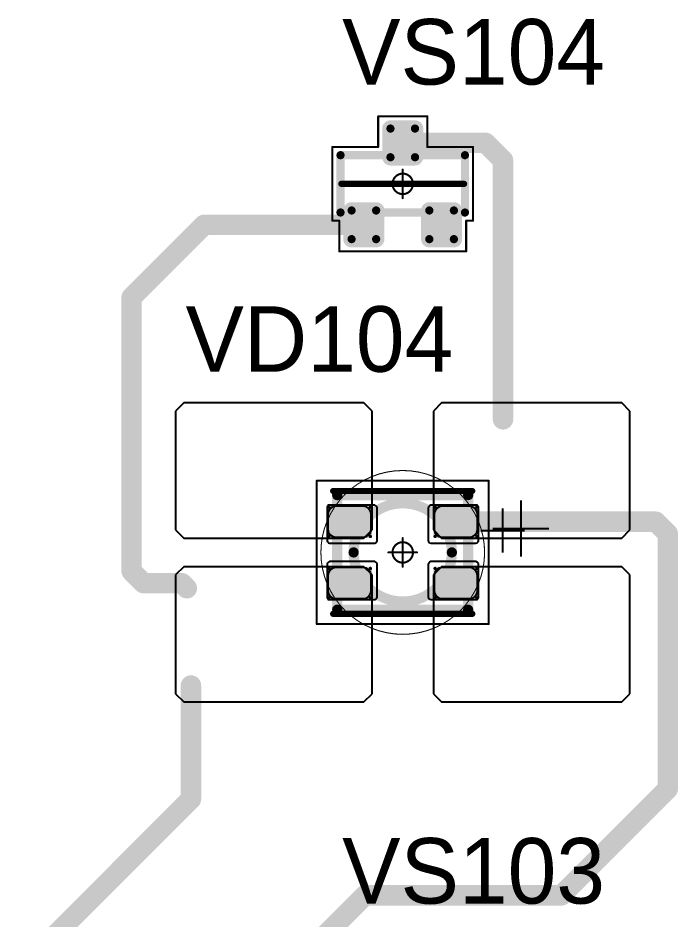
# Model space of a CAD drawing. Header units: millimetres. Extents: x 0 to 400, y 0 to 514.
# Drawn here: x 270.6 to 286.72, y 183.53 to 205.55 of the extents above; entities that cross this region are included whole.
import ezdxf

# ---------------------------------------------------------------- set-up
doc = ezdxf.new("R2010")
doc.units = ezdxf.units.MM
for name, color, linetype in [('Mechanical13', 56, 'Continuous'), ('Mechanical15', 56, 'Continuous'), ('Mechanical2', 216, 'Continuous'), ('TopLayer', 1, 'Continuous'), ('TopOverlay', 2, 'Continuous'), ('TopPaste', 8, 'Continuous'), ('TopSolder', 216, 'Continuous')]:
    doc.layers.add(name, color=color, linetype=linetype)

# ---------------------------------------------------------------- blocks, each defined once
blk = doc.blocks.new('SOT23_78')
at = {"layer": 'Mechanical13', "const_width": 0.2}
for points in [[(-0.7, 1.52), (0.7, 1.52)], [(-0.7, 1.52), (-0.7, -1.52)], [(0.7, 1.52), (0.7, -1.52)], [(-0.7, -1.52), (0.7, -1.52)]]:
    blk.add_lwpolyline(points, dxfattribs=at)
at = {"layer": 'Mechanical13', "const_width": 0.1}
for points in [[(-0.75, 1.52, 1), (-0.65, 1.52, 1)], [(-0.75, 1.52, 1), (-0.65, 1.52, 1)], [(0.65, 1.52, 1), (0.75, 1.52, 1)], [(0.65, 1.52, 1), (0.75, 1.52, 1)], [(-0.75, -1.52, 1), (-0.65, -1.52, 1)], [(-0.75, -1.52, 1), (-0.65, -1.52, 1)], [(0.65, -1.52, 1), (0.75, -1.52, 1)], [(0.65, -1.52, 1), (0.75, -1.52, 1)]]:
    blk.add_lwpolyline(points, format="xyb", close=True, dxfattribs=at)
at = {"layer": 'Mechanical15', "const_width": 0.05}
for points in [[(-1.65, 1.55), (-1.65, -1.55)], [(-1.65, 1.55), (-0.9, 1.55)], [(-0.9, 1.72), (-0.9, 1.55)], [(-0.9, 1.72), (0.9, 1.72)], [(0.9, 1.72), (0.9, 0.6)], [(0.9, 0.6), (1.65, 0.6)], [(1.65, 0.6), (1.65, -0.6)], [(0, 0.35), (0, -0.35)], [(-0.35, 0), (0.35, 0)], [(0.9, -0.6), (1.65, -0.6)], [(0.9, -0.6), (0.9, -1.72)], [(-1.65, -1.55), (-0.9, -1.55)], [(-0.9, -1.55), (-0.9, -1.72)], [(-0.9, -1.72), (0.9, -1.72)]]:
    blk.add_lwpolyline(points, dxfattribs=at)
at = {"layer": 'Mechanical15'}
for points, const_width in [([(-1.662, 1.55, 1), (-1.637, 1.55, 1)], 0.025), ([(-1.662, 1.55, 1), (-1.637, 1.55, 1)], 0.025), ([(-0.913, 1.72, 1), (-0.888, 1.72, 1)], 0.025), ([(-0.913, 1.72, 1), (-0.888, 1.72, 1)], 0.025), ([(-0.913, 1.55, 1), (-0.888, 1.55, 1)], 0.025), ([(-0.913, 1.55, 1), (-0.888, 1.55, 1)], 0.025), ([(0.888, 1.72, 1), (0.913, 1.72, 1)], 0.025), ([(0.888, 1.72, 1), (0.913, 1.72, 1)], 0.025), ([(0.888, 0.6, 1), (0.913, 0.6, 1)], 0.025), ([(0.888, 0.6, 1), (0.913, 0.6, 1)], 0.025), ([(1.637, 0.6, 1), (1.662, 0.6, 1)], 0.025), ([(1.637, 0.6, 1), (1.662, 0.6, 1)], 0.025), ([(0.25, 0, 1), (-0.25, 0, 1)], 0.05), ([(-0.012, 0.35, 1), (0.012, 0.35, 1)], 0.025), ([(-0.362, 0, 1), (-0.337, 0, 1)], 0.025), ([(-0.262, 0, 1), (-0.238, 0, 1)], 0.025), ([(0.238, 0, 1), (0.262, 0, 1)], 0.025), ([(0.337, 0, 1), (0.362, 0, 1)], 0.025), ([(-0.012, -0.35, 1), (0.012, -0.35, 1)], 0.025), ([(0.888, -0.6, 1), (0.913, -0.6, 1)], 0.025), ([(0.888, -0.6, 1), (0.913, -0.6, 1)], 0.025), ([(1.637, -0.6, 1), (1.662, -0.6, 1)], 0.025), ([(1.637, -0.6, 1), (1.662, -0.6, 1)], 0.025), ([(-1.662, -1.55, 1), (-1.637, -1.55, 1)], 0.025), ([(-1.662, -1.55, 1), (-1.637, -1.55, 1)], 0.025), ([(-0.913, -1.55, 1), (-0.888, -1.55, 1)], 0.025), ([(-0.913, -1.55, 1), (-0.888, -1.55, 1)], 0.025), ([(-0.913, -1.72, 1), (-0.888, -1.72, 1)], 0.025), ([(-0.913, -1.72, 1), (-0.888, -1.72, 1)], 0.025), ([(0.888, -1.72, 1), (0.913, -1.72, 1)], 0.025), ([(0.888, -1.72, 1), (0.913, -1.72, 1)], 0.025)]:
    blk.add_lwpolyline(points, format="xyb", close=True, dxfattribs=dict(at, const_width=const_width))
at = {"layer": 'TopLayer', "const_width": 0.1}
for points in [[(-1.4, 1.25, 1), (-1.3, 1.25, 1)], [(-0.7, 1.25, 1), (-0.6, 1.25, 1)], [(-1.4, 0.65, 1), (-1.3, 0.65, 1)], [(-0.7, 0.65, 1), (-0.6, 0.65, 1)], [(0.6, 0.3, 1), (0.7, 0.3, 1)], [(1.3, 0.3, 1), (1.4, 0.3, 1)], [(0.6, -0.3, 1), (0.7, -0.3, 1)], [(1.3, -0.3, 1), (1.4, -0.3, 1)], [(-1.4, -0.65, 1), (-1.3, -0.65, 1)], [(-0.7, -0.65, 1), (-0.6, -0.65, 1)], [(-1.4, -1.25, 1), (-1.3, -1.25, 1)], [(-0.7, -1.25, 1), (-0.6, -1.25, 1)]]:
    blk.add_lwpolyline(points, format="xyb", close=True, dxfattribs=at)
at = {"layer": 'TopLayer'}
for points in [[(-1.35, 1.35), (-1.35, 0.55), (-0.65, 1.35), (-0.65, 0.55)], [(-1.45, 1.25), (-1.45, 0.65), (-0.55, 1.25), (-0.55, 0.65)], [(0.55, 0.3), (0.55, -0.3), (1.45, 0.3), (1.45, -0.3)], [(0.65, 0.4), (0.65, -0.4), (1.35, 0.4), (1.35, -0.4)], [(-1.45, -0.65), (-1.45, -1.25), (-0.55, -0.65), (-0.55, -1.25)], [(-1.35, -0.55), (-1.35, -1.35), (-0.65, -0.55), (-0.65, -1.35)]]:
    blk.add_solid(points, dxfattribs=at)
at = {"layer": 'TopOverlay', "const_width": 0.15}
blk.add_lwpolyline([(0, 1.5), (0, -1.5)], dxfattribs=at)
at = {"layer": 'TopOverlay', "const_width": 0.075}
for points in [[(-0.038, 1.5, 1), (0.038, 1.5, 1)], [(-0.038, -1.5, 1), (0.038, -1.5, 1)]]:
    blk.add_lwpolyline(points, format="xyb", close=True, dxfattribs=at)
at = {"layer": 'TopPaste', "const_width": 0.075}
for points in [[(-1.387, 1.25, 1), (-1.313, 1.25, 1)], [(-0.687, 1.25, 1), (-0.613, 1.25, 1)], [(-1.387, 0.65, 1), (-1.313, 0.65, 1)], [(-0.687, 0.65, 1), (-0.613, 0.65, 1)], [(0.613, 0.3, 1), (0.687, 0.3, 1)], [(1.313, 0.3, 1), (1.387, 0.3, 1)], [(0.613, -0.3, 1), (0.687, -0.3, 1)], [(1.313, -0.3, 1), (1.387, -0.3, 1)], [(-1.387, -0.65, 1), (-1.313, -0.65, 1)], [(-0.687, -0.65, 1), (-0.613, -0.65, 1)], [(-1.387, -1.25, 1), (-1.313, -1.25, 1)], [(-0.687, -1.25, 1), (-0.613, -1.25, 1)]]:
    blk.add_lwpolyline(points, format="xyb", close=True, dxfattribs=at)
at = {"layer": 'TopPaste'}
for points in [[(-1.35, 1.325), (-1.35, 0.575), (-0.65, 1.325), (-0.65, 0.575)], [(-1.425, 1.25), (-1.425, 0.65), (-0.575, 1.25), (-0.575, 0.65)], [(0.575, 0.3), (0.575, -0.3), (1.425, 0.3), (1.425, -0.3)], [(0.65, 0.375), (0.65, -0.375), (1.35, 0.375), (1.35, -0.375)], [(-1.425, -0.65), (-1.425, -1.25), (-0.575, -0.65), (-0.575, -1.25)], [(-1.35, -0.575), (-1.35, -1.325), (-0.65, -0.575), (-0.65, -1.325)]]:
    blk.add_solid(points, dxfattribs=at)
at = {"layer": 'TopSolder', "const_width": 0.202}
for points in [[(-1.451, 1.25, 1), (-1.249, 1.25, 1)], [(-0.751, 1.25, 1), (-0.549, 1.25, 1)], [(-1.451, 0.65, 1), (-1.249, 0.65, 1)], [(-0.751, 0.65, 1), (-0.549, 0.65, 1)], [(0.549, 0.3, 1), (0.751, 0.3, 1)], [(1.249, 0.3, 1), (1.451, 0.3, 1)], [(0.549, -0.3, 1), (0.751, -0.3, 1)], [(1.249, -0.3, 1), (1.451, -0.3, 1)], [(-1.451, -0.65, 1), (-1.249, -0.65, 1)], [(-0.751, -0.65, 1), (-0.549, -0.65, 1)], [(-1.451, -1.25, 1), (-1.249, -1.25, 1)], [(-0.751, -1.25, 1), (-0.549, -1.25, 1)]]:
    blk.add_lwpolyline(points, format="xyb", close=True, dxfattribs=at)
at = {"layer": 'TopSolder'}
for points in [[(-1.35, 1.452), (-1.35, 0.448), (-0.65, 1.452), (-0.65, 0.448)], [(-1.552, 1.25), (-1.552, 0.65), (-0.448, 1.25), (-0.448, 0.65)], [(0.65, 0.502), (0.65, -0.502), (1.35, 0.502), (1.35, -0.502)], [(0.448, 0.3), (0.448, -0.3), (1.552, 0.3), (1.552, -0.3)], [(-1.552, -0.65), (-1.552, -1.25), (-0.448, -0.65), (-0.448, -1.25)], [(-1.35, -0.448), (-1.35, -1.452), (-0.65, -0.448), (-0.65, -1.452)]]:
    blk.add_solid(points, dxfattribs=at)
blk = doc.blocks.new('E65F_251')
at = {"layer": 'Mechanical13'}
for p, q in [((2.441, 1.071), (2.441, 0)), ((1.905, 0.536), (2.976, 0.536))]:
    blk.add_line(p, q, dxfattribs=at)
at = {"layer": 'Mechanical13', "const_width": 0.25}
for points in [[(-1.6, -1.4), (-1.6, 1.4)], [(-1.6, 1.4), (1.6, 1.4)], [(1.6, -1.4), (1.6, 1.4)], [(-1.6, -1.4), (1.6, -1.4)]]:
    blk.add_lwpolyline(points, dxfattribs=at)
at = {"layer": 'Mechanical13'}
for points, const_width in [([(-1.663, 1.4, 1), (-1.538, 1.4, 1)], 0.125), ([(-1.663, 1.4, 1), (-1.538, 1.4, 1)], 0.125), ([(1.2, 0, 1), (-1.2, 0, 1)], 0.25), ([(1.537, 1.4, 1), (1.662, 1.4, 1)], 0.125), ([(1.537, 1.4, 1), (1.662, 1.4, 1)], 0.125), ([(-1.263, 0, 1), (-1.138, 0, 1)], 0.125), ([(1.137, 0, 1), (1.262, 0, 1)], 0.125), ([(-1.663, -1.4, 1), (-1.538, -1.4, 1)], 0.125), ([(-1.663, -1.4, 1), (-1.538, -1.4, 1)], 0.125), ([(1.537, -1.4, 1), (1.662, -1.4, 1)], 0.125), ([(1.537, -1.4, 1), (1.662, -1.4, 1)], 0.125)]:
    blk.add_lwpolyline(points, format="xyb", close=True, dxfattribs=dict(at, const_width=const_width))
at = {"layer": 'Mechanical15', "const_width": 0.05}
for points in [[(-2.1, 1.75), (2.1, 1.75)], [(-2.1, -1.75), (-2.1, 1.75)], [(2.1, -1.75), (2.1, 1.75)], [(0, -0.35), (0, 0.35)], [(0, -0.35), (0, 0.35)], [(-0.35, 0), (0.35, 0)], [(-0.35, 0), (0.35, 0)], [(-2.1, -1.75), (2.1, -1.75)]]:
    blk.add_lwpolyline(points, dxfattribs=at)
at = {"layer": 'Mechanical15'}
for points, const_width in [([(-2.113, 1.75, 1), (-2.088, 1.75, 1)], 0.025), ([(-2.113, 1.75, 1), (-2.088, 1.75, 1)], 0.025), ([(2.087, 1.75, 1), (2.112, 1.75, 1)], 0.025), ([(2.087, 1.75, 1), (2.112, 1.75, 1)], 0.025), ([(0.25, 0, 1), (-0.25, 0, 1)], 0.05), ([(0.25, 0, 1), (-0.25, 0, 1)], 0.05), ([(-0.013, 0.35, 1), (0.012, 0.35, 1)], 0.025), ([(-0.013, 0.35, 1), (0.012, 0.35, 1)], 0.025), ([(-0.363, 0, 1), (-0.338, 0, 1)], 0.025), ([(-0.363, 0, 1), (-0.338, 0, 1)], 0.025), ([(-0.263, 0, 1), (-0.238, 0, 1)], 0.025), ([(-0.263, 0, 1), (-0.238, 0, 1)], 0.025), ([(0.237, 0, 1), (0.262, 0, 1)], 0.025), ([(0.237, 0, 1), (0.262, 0, 1)], 0.025), ([(0.337, 0, 1), (0.362, 0, 1)], 0.025), ([(0.337, 0, 1), (0.362, 0, 1)], 0.025), ([(-0.013, -0.35, 1), (0.012, -0.35, 1)], 0.025), ([(-0.013, -0.35, 1), (0.012, -0.35, 1)], 0.025), ([(-2.113, -1.75, 1), (-2.088, -1.75, 1)], 0.025), ([(-2.113, -1.75, 1), (-2.088, -1.75, 1)], 0.025), ([(2.087, -1.75, 1), (2.112, -1.75, 1)], 0.025), ([(2.087, -1.75, 1), (2.112, -1.75, 1)], 0.025)]:
    blk.add_lwpolyline(points, format="xyb", close=True, dxfattribs=dict(at, const_width=const_width))
at = {"layer": 'TopLayer'}
for p, q in [((-5.35, 3.65), (-5.55, 3.45)), ((-0.95, 3.65), (-5.35, 3.65)), ((-5.35, 3.65), (-5.35, 3.65)), ((-0.75, 3.45), (-0.95, 3.65)), ((0.95, 3.65), (0.75, 3.45)), ((5.35, 3.65), (0.95, 3.65)), ((0.95, 3.65), (0.95, 3.65)), ((5.55, 3.45), (5.35, 3.65)), ((-5.55, 3.45), (-5.55, 3.45)), ((-5.55, 3.45), (-5.55, 0.55)), ((-0.75, 0.55), (-0.75, 3.45)), ((0.75, 3.45), (0.75, 3.45)), ((0.75, 3.45), (0.75, 0.55)), ((5.55, 0.55), (5.55, 3.45)), ((-5.55, 0.55), (-5.35, 0.35)), ((-0.95, 0.35), (-0.75, 0.55)), ((0.75, 0.55), (0.95, 0.35)), ((5.35, 0.35), (5.55, 0.55)), ((-5.35, 0.35), (-0.95, 0.35)), ((0.95, 0.35), (5.35, 0.35)), ((-5.35, -0.35), (-5.55, -0.55)), ((-0.95, -0.35), (-5.35, -0.35)), ((-5.35, -0.35), (-5.35, -0.35)), ((-0.75, -0.55), (-0.95, -0.35)), ((0.95, -0.35), (0.75, -0.55)), ((5.35, -0.35), (0.95, -0.35)), ((0.95, -0.35), (0.95, -0.35)), ((5.55, -0.55), (5.35, -0.35)), ((-5.55, -0.55), (-5.55, -0.55)), ((-5.55, -0.55), (-5.55, -3.45)), ((-0.75, -3.45), (-0.75, -0.55)), ((0.75, -0.55), (0.75, -0.55)), ((0.75, -0.55), (0.75, -3.45)), ((5.55, -3.45), (5.55, -0.55)), ((-5.55, -3.45), (-5.35, -3.65)), ((-0.95, -3.65), (-0.75, -3.45)), ((0.75, -3.45), (0.95, -3.65)), ((5.35, -3.65), (5.55, -3.45)), ((-5.35, -3.65), (-0.95, -3.65)), ((0.95, -3.65), (5.35, -3.65))]:
    blk.add_line(p, q, dxfattribs=at)
at = {"layer": 'TopLayer', "const_width": 0.04}
for points in [[(-1.83, 1.11, 1), (-1.79, 1.11, 1)], [(-0.81, 1.11, 1), (-0.77, 1.11, 1)], [(0.77, 1.11, 1), (0.81, 1.11, 1)], [(1.79, 1.11, 1), (1.83, 1.11, 1)], [(-1.83, 0.39, 1), (-1.79, 0.39, 1)], [(-0.81, 0.39, 1), (-0.77, 0.39, 1)], [(0.77, 0.39, 1), (0.81, 0.39, 1)], [(1.79, 0.39, 1), (1.83, 0.39, 1)], [(-1.83, -0.39, 1), (-1.79, -0.39, 1)], [(-0.81, -0.39, 1), (-0.77, -0.39, 1)], [(0.77, -0.39, 1), (0.81, -0.39, 1)], [(1.79, -0.39, 1), (1.83, -0.39, 1)], [(-1.83, -1.11, 1), (-1.79, -1.11, 1)], [(-0.81, -1.11, 1), (-0.77, -1.11, 1)], [(0.77, -1.11, 1), (0.81, -1.11, 1)], [(1.79, -1.11, 1), (1.83, -1.11, 1)]]:
    blk.add_lwpolyline(points, format="xyb", close=True, dxfattribs=at)
at = {"layer": 'TopLayer'}
for points in [[(-1.85, 1.11), (-1.85, 0.39), (-0.75, 1.11), (-0.75, 0.39)], [(-1.81, 1.15), (-1.81, 0.35), (-0.79, 1.15), (-0.79, 0.35)], [(0.75, 1.11), (0.75, 0.39), (1.85, 1.11), (1.85, 0.39)], [(0.79, 1.15), (0.79, 0.35), (1.81, 1.15), (1.81, 0.35)], [(-1.85, -0.39), (-1.85, -1.11), (-0.75, -0.39), (-0.75, -1.11)], [(-1.81, -0.35), (-1.81, -1.15), (-0.79, -0.35), (-0.79, -1.15)], [(0.75, -0.39), (0.75, -1.11), (1.85, -0.39), (1.85, -1.11)], [(0.79, -0.35), (0.79, -1.15), (1.81, -0.35), (1.81, -1.15)]]:
    blk.add_solid(points, dxfattribs=at)
at = {"layer": 'TopOverlay'}
for p, q in [((2.886, 1.271), (2.886, -0.1)), ((2.2, 0.586), (3.571, 0.586))]:
    blk.add_line(p, q, dxfattribs=at)
at = {"layer": 'TopOverlay', "const_width": 0.15}
for points in [[(-1.7, 1.5), (1.7, 1.5)], [(-1.7, -1.5), (1.7, -1.5)]]:
    blk.add_lwpolyline(points, dxfattribs=at)
at = {"layer": 'TopOverlay', "const_width": 0.075}
for points in [[(-1.738, 1.5, 1), (-1.663, 1.5, 1)], [(1.662, 1.5, 1), (1.737, 1.5, 1)], [(-1.738, -1.5, 1), (-1.663, -1.5, 1)], [(1.662, -1.5, 1), (1.737, -1.5, 1)]]:
    blk.add_lwpolyline(points, format="xyb", close=True, dxfattribs=at)
at = {"layer": 'TopPaste'}
for p, q in [((-1.711, 1.114), (-1.773, 1.073)), ((-1.638, 1.129), (-1.711, 1.114)), ((-0.963, 1.129), (-1.638, 1.129)), ((-0.889, 1.114), (-0.963, 1.129)), ((-0.827, 1.073), (-0.889, 1.114)), ((0.889, 1.114), (0.827, 1.073)), ((0.962, 1.129), (0.889, 1.114)), ((1.637, 1.129), (0.962, 1.129)), ((1.711, 1.114), (1.637, 1.129)), ((1.773, 1.073), (1.711, 1.114)), ((-1.814, 1.011), (-1.829, 0.938)), ((-1.829, 0.938), (-1.829, 0.563)), ((-1.773, 1.073), (-1.814, 1.011)), ((-0.786, 1.011), (-0.827, 1.073)), ((-0.771, 0.938), (-0.786, 1.011)), ((-0.771, 0.563), (-0.771, 0.938)), ((0.786, 1.011), (0.771, 0.938)), ((0.771, 0.938), (0.771, 0.563)), ((0.827, 1.073), (0.786, 1.011)), ((1.814, 1.011), (1.773, 1.073)), ((1.829, 0.938), (1.814, 1.011)), ((1.829, 0.563), (1.829, 0.938)), ((-1.829, 0.563), (-1.814, 0.489)), ((-1.814, 0.489), (-1.773, 0.427)), ((-0.827, 0.427), (-0.786, 0.489)), ((-0.786, 0.489), (-0.771, 0.563)), ((0.771, 0.563), (0.786, 0.489)), ((0.786, 0.489), (0.827, 0.427)), ((1.773, 0.427), (1.814, 0.489)), ((1.814, 0.489), (1.829, 0.563)), ((-1.773, 0.427), (-1.711, 0.386)), ((-1.711, 0.386), (-1.638, 0.371)), ((-1.638, 0.371), (-0.963, 0.371)), ((-0.963, 0.371), (-0.889, 0.386)), ((-0.889, 0.386), (-0.827, 0.427)), ((0.827, 0.427), (0.889, 0.386)), ((0.889, 0.386), (0.962, 0.371)), ((0.962, 0.371), (1.637, 0.371)), ((1.637, 0.371), (1.711, 0.386)), ((1.711, 0.386), (1.773, 0.427)), ((-1.773, -0.427), (-1.814, -0.489)), ((-1.711, -0.386), (-1.773, -0.427)), ((-1.638, -0.371), (-1.711, -0.386)), ((-0.963, -0.371), (-1.638, -0.371)), ((-0.889, -0.386), (-0.963, -0.371)), ((-0.827, -0.427), (-0.889, -0.386)), ((-0.786, -0.489), (-0.827, -0.427)), ((0.827, -0.427), (0.786, -0.489)), ((0.889, -0.386), (0.827, -0.427)), ((0.962, -0.371), (0.889, -0.386)), ((1.637, -0.371), (0.962, -0.371)), ((1.711, -0.386), (1.637, -0.371)), ((1.773, -0.427), (1.711, -0.386)), ((1.814, -0.489), (1.773, -0.427)), ((-1.814, -0.489), (-1.829, -0.563)), ((-1.829, -0.563), (-1.829, -0.938)), ((-0.771, -0.563), (-0.786, -0.489)), ((-0.771, -0.938), (-0.771, -0.563)), ((0.786, -0.489), (0.771, -0.563)), ((0.771, -0.563), (0.771, -0.938)), ((1.829, -0.563), (1.814, -0.489)), ((1.829, -0.938), (1.829, -0.563)), ((-1.829, -0.938), (-1.814, -1.011)), ((-1.814, -1.011), (-1.773, -1.073)), ((-1.773, -1.073), (-1.711, -1.114)), ((-0.889, -1.114), (-0.827, -1.073)), ((-0.827, -1.073), (-0.786, -1.011)), ((-0.786, -1.011), (-0.771, -0.938)), ((0.771, -0.938), (0.786, -1.011)), ((0.786, -1.011), (0.827, -1.073)), ((0.827, -1.073), (0.889, -1.114)), ((1.711, -1.114), (1.773, -1.073)), ((1.773, -1.073), (1.814, -1.011)), ((1.814, -1.011), (1.829, -0.938)), ((-1.711, -1.114), (-1.638, -1.129)), ((-1.638, -1.129), (-0.963, -1.129)), ((-0.963, -1.129), (-0.889, -1.114)), ((0.889, -1.114), (0.962, -1.129)), ((0.962, -1.129), (1.637, -1.129)), ((1.637, -1.129), (1.711, -1.114))]:
    blk.add_line(p, q, dxfattribs=at)
at = {"layer": 'TopSolder'}
for p, q in [((-1.842, 1.129), (-1.85, 1.111)), ((-1.85, 1.111), (-1.85, 1.101)), ((-1.828, 1.143), (-1.842, 1.129)), ((-1.81, 1.151), (-1.828, 1.143)), ((-1.8, 1.151), (-1.81, 1.151)), ((-0.7, 1.151), (-1.8, 1.151)), ((-0.685, 1.151), (-0.7, 1.151)), ((-0.7, 1.151), (-0.7, 1.151)), ((-0.658, 1.139), (-0.685, 1.151)), ((-0.636, 1.118), (-0.658, 1.139)), ((-0.625, 1.09), (-0.636, 1.118)), ((0.636, 1.118), (0.625, 1.09)), ((0.657, 1.139), (0.636, 1.118)), ((0.685, 1.151), (0.657, 1.139)), ((0.7, 1.151), (0.685, 1.151)), ((1.8, 1.151), (0.7, 1.151)), ((1.81, 1.151), (1.8, 1.151)), ((1.8, 1.151), (1.8, 1.151)), ((1.828, 1.143), (1.81, 1.151)), ((1.842, 1.129), (1.828, 1.143)), ((1.85, 1.111), (1.842, 1.129)), ((1.85, 1.101), (1.85, 1.111)), ((-1.85, 1.101), (-1.85, 1.101)), ((-1.85, 1.101), (-1.85, 0.301)), ((-0.625, 1.076), (-0.625, 1.09)), ((-0.625, 0.301), (-0.625, 1.076)), ((0.625, 1.09), (0.625, 1.076)), ((0.625, 1.076), (0.625, 1.076)), ((0.625, 1.076), (0.625, 0.301)), ((1.85, 0.301), (1.85, 1.101)), ((-1.85, 0.301), (-1.85, 0.286)), ((-1.85, 0.286), (-1.839, 0.258)), ((-1.839, 0.258), (-1.818, 0.237)), ((-1.818, 0.237), (-1.79, 0.226)), ((-1.79, 0.226), (-1.775, 0.226)), ((-1.775, 0.226), (-1.775, 0.226)), ((-1.775, 0.226), (-0.7, 0.226)), ((-0.7, 0.226), (-0.685, 0.226)), ((-0.685, 0.226), (-0.658, 0.237)), ((-0.658, 0.237), (-0.636, 0.258)), ((-0.636, 0.258), (-0.625, 0.286)), ((-0.625, 0.286), (-0.625, 0.301)), ((-0.625, 0.301), (-0.625, 0.301)), ((0.625, 0.301), (0.625, 0.286)), ((0.625, 0.286), (0.636, 0.258)), ((0.636, 0.258), (0.657, 0.237)), ((0.657, 0.237), (0.685, 0.226)), ((0.685, 0.226), (0.7, 0.226)), ((0.7, 0.226), (0.7, 0.226)), ((0.7, 0.226), (1.775, 0.226)), ((1.775, 0.226), (1.79, 0.226)), ((1.79, 0.226), (1.817, 0.237)), ((1.817, 0.237), (1.839, 0.258)), ((1.839, 0.258), (1.85, 0.286)), ((1.85, 0.286), (1.85, 0.301)), ((1.85, 0.301), (1.85, 0.301)), ((-1.839, -0.257), (-1.85, -0.285)), ((-1.85, -0.285), (-1.85, -0.299)), ((-1.85, -0.299), (-1.85, -0.299)), ((-1.85, -0.299), (-1.85, -1.099)), ((-1.818, -0.236), (-1.839, -0.257)), ((-1.79, -0.224), (-1.818, -0.236)), ((-1.775, -0.224), (-1.79, -0.224)), ((-0.7, -0.224), (-1.775, -0.224)), ((-0.685, -0.224), (-0.7, -0.224)), ((-0.7, -0.224), (-0.7, -0.224)), ((-0.658, -0.236), (-0.685, -0.224)), ((-0.636, -0.257), (-0.658, -0.236)), ((-0.625, -0.285), (-0.636, -0.257)), ((-0.625, -0.299), (-0.625, -0.285)), ((-0.625, -1.074), (-0.625, -0.299)), ((0.636, -0.257), (0.625, -0.285)), ((0.625, -0.285), (0.625, -0.299)), ((0.625, -0.299), (0.625, -0.299)), ((0.625, -0.299), (0.625, -1.074)), ((0.657, -0.236), (0.636, -0.257)), ((0.685, -0.224), (0.657, -0.236)), ((0.7, -0.224), (0.685, -0.224)), ((1.775, -0.224), (0.7, -0.224)), ((1.79, -0.224), (1.775, -0.224)), ((1.775, -0.224), (1.775, -0.224)), ((1.817, -0.236), (1.79, -0.224)), ((1.839, -0.257), (1.817, -0.236)), ((1.85, -0.285), (1.839, -0.257)), ((1.85, -0.299), (1.85, -0.285)), ((1.85, -1.099), (1.85, -0.299)), ((-1.85, -1.099), (-1.85, -1.109)), ((-0.636, -1.117), (-0.625, -1.089)), ((-0.625, -1.089), (-0.625, -1.074)), ((-0.625, -1.074), (-0.625, -1.074)), ((0.625, -1.074), (0.625, -1.089)), ((0.625, -1.089), (0.636, -1.117)), ((1.85, -1.109), (1.85, -1.099)), ((1.85, -1.099), (1.85, -1.099)), ((-1.85, -1.109), (-1.842, -1.128)), ((-1.842, -1.128), (-1.828, -1.142)), ((-1.828, -1.142), (-1.81, -1.149)), ((-1.81, -1.149), (-1.8, -1.149)), ((-1.8, -1.149), (-0.7, -1.149)), ((-1.8, -1.149), (-1.8, -1.149)), ((-0.7, -1.149), (-0.685, -1.149)), ((-0.685, -1.149), (-0.658, -1.138)), ((-0.658, -1.138), (-0.636, -1.117)), ((0.636, -1.117), (0.657, -1.138)), ((0.657, -1.138), (0.685, -1.149)), ((0.685, -1.149), (0.7, -1.149)), ((0.7, -1.149), (1.8, -1.149)), ((0.7, -1.149), (0.7, -1.149)), ((1.8, -1.149), (1.81, -1.149)), ((1.81, -1.149), (1.828, -1.142)), ((1.828, -1.142), (1.842, -1.128)), ((1.842, -1.128), (1.85, -1.109))]:
    blk.add_line(p, q, dxfattribs=at)

msp = doc.modelspace()

# ---------------------------------------------------------------- linework, layer by layer
at = {"layer": 'Mechanical2'}
for points, const_width in [([(282, 192.5, 1), (278, 192.5, 1)], 0.0254), ([(280, 194.5, 1), (280, 194.5, 1)], 0.0005), ([(277.994, 192.5, 1), (278.006, 192.5, 1)], 0.0127), ([(278, 192.5, 1), (278, 192.5, 1)], 0.0005), ([(281.994, 192.5, 1), (282.006, 192.5, 1)], 0.0127), ([(282, 192.5, 1), (282, 192.5, 1)], 0.0005), ([(280, 190.5, 1), (280, 190.5, 1)], 0.0005)]:
    msp.add_lwpolyline(points, format="xyb", close=True, dxfattribs=dict(at, const_width=const_width))
at = {"layer": 'Mechanical2', "const_width": 0.001}
for points in [[(280, 190.5), (280, 194.5)], [(278, 192.5), (282, 192.5)]]:
    msp.add_lwpolyline(points, dxfattribs=at)
at = {"layer": 'TopLayer', "const_width": 0.5}
for points in [[(280, 202.5), (282.025, 202.5)], [(282.025, 202.5), (282.45, 202.075)], [(282.45, 195.75), (282.45, 202.075)], [(273.375, 198.725), (275.15, 200.5)], [(275.15, 200.5), (279.05, 200.5)], [(273.375, 192.043), (273.375, 198.725)], [(281.3, 193.25), (286.182, 193.25)], [(286.182, 193.25), (286.475, 192.957)], [(286.475, 186.725), (286.475, 192.957)], [(273.375, 192.043), (273.668, 191.75)], [(273.668, 191.75), (274.6, 191.75)], [(274.6, 191.75), (274.725, 191.625)], [(274.825, 186.475), (274.825, 189.25)], [(283.875, 184.125), (286.475, 186.725)], [(270.85, 182.5), (274.825, 186.475)], [(277.1, 182.15), (279.075, 184.125)], [(279.075, 184.125), (283.875, 184.125)]]:
    msp.add_lwpolyline(points, dxfattribs=at)
at = {"layer": 'TopLayer', "const_width": 0.25}
for points in [[(279.875, 202.5, 1), (280.125, 202.5, 1)], [(281.9, 202.5, 1), (282.15, 202.5, 1)], [(281.9, 202.5, 1), (282.15, 202.5, 1)], [(282.325, 202.075, 1), (282.575, 202.075, 1)], [(282.325, 202.075, 1), (282.575, 202.075, 1)], [(275.025, 200.5, 1), (275.275, 200.5, 1)], [(275.025, 200.5, 1), (275.275, 200.5, 1)], [(278.925, 200.5, 1), (279.175, 200.5, 1)], [(273.25, 198.725, 1), (273.5, 198.725, 1)], [(273.25, 198.725, 1), (273.5, 198.725, 1)], [(282.325, 195.75, 1), (282.575, 195.75, 1)], [(281.175, 193.25, 1), (281.425, 193.25, 1)], [(286.057, 193.25, 1), (286.307, 193.25, 1)], [(286.057, 193.25, 1), (286.307, 193.25, 1)], [(286.35, 192.957, 1), (286.6, 192.957, 1)], [(286.35, 192.957, 1), (286.6, 192.957, 1)], [(273.25, 192.043, 1), (273.5, 192.043, 1)], [(273.25, 192.043, 1), (273.5, 192.043, 1)], [(273.543, 191.75, 1), (273.793, 191.75, 1)], [(273.543, 191.75, 1), (273.793, 191.75, 1)], [(274.475, 191.75, 1), (274.725, 191.75, 1)], [(274.475, 191.75, 1), (274.725, 191.75, 1)], [(274.6, 191.625, 1), (274.85, 191.625, 1)], [(274.7, 189.25, 1), (274.95, 189.25, 1)], [(286.35, 186.725, 1), (286.6, 186.725, 1)], [(286.35, 186.725, 1), (286.6, 186.725, 1)], [(274.7, 186.475, 1), (274.95, 186.475, 1)], [(274.7, 186.475, 1), (274.95, 186.475, 1)], [(278.95, 184.125, 1), (279.2, 184.125, 1)], [(278.95, 184.125, 1), (279.2, 184.125, 1)], [(283.75, 184.125, 1), (284, 184.125, 1)], [(283.75, 184.125, 1), (284, 184.125, 1)]]:
    msp.add_lwpolyline(points, format="xyb", close=True, dxfattribs=at)

# ---------------------------------------------------------------- block references
for name, p, rotation in [('SOT23_78', (280, 201.5), 90), ('E65F_251', (280, 192.5), 360)]:
    msp.add_blockref(name, p, dxfattribs=dict(rotation=rotation))

# ---------------------------------------------------------------- texts
at = {"layer": 'TopOverlay'}
for s, p in [('VS104', (278.519, 203.925)), ('VD104', (274.693, 196.912)), ('VS103', (278.519, 183.925))]:
    msp.add_text(s, height=1.6, dxfattribs=at).set_placement(p)

doc.saveas('drawing.dxf')
